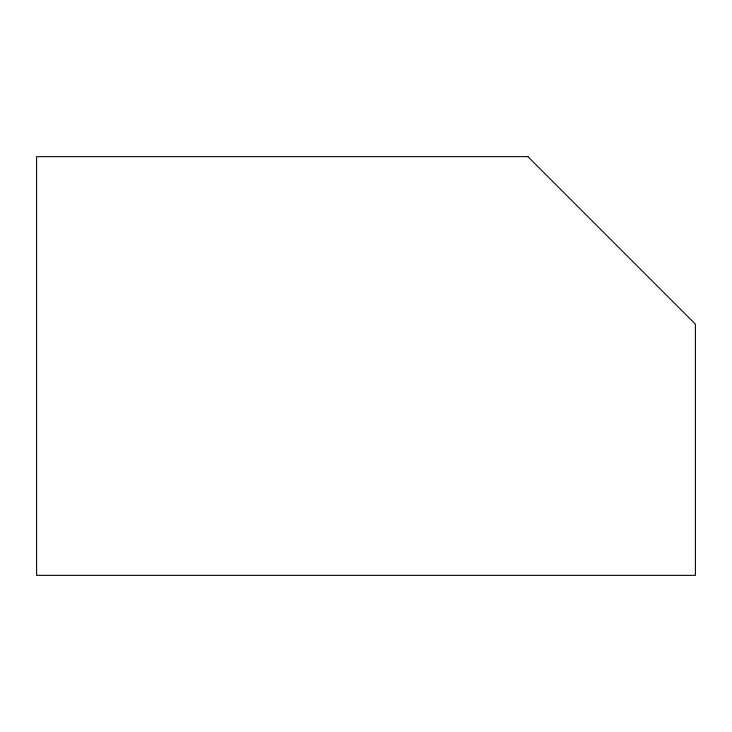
<?xml version="1.0" encoding="UTF-8"?>
<svg xmlns="http://www.w3.org/2000/svg" width="732" height="732" viewBox="0 0 732 732"><rect width="100%" height="100%" fill="white"/><g stroke="black" fill="none" stroke-linecap="round" stroke-linejoin="round"><path stroke-width="1.1" d="M527.909 156.639L36.6 156.639L36.6 575.361L695.4 575.361L695.4 324.13L527.909 156.639"/></g></svg>
